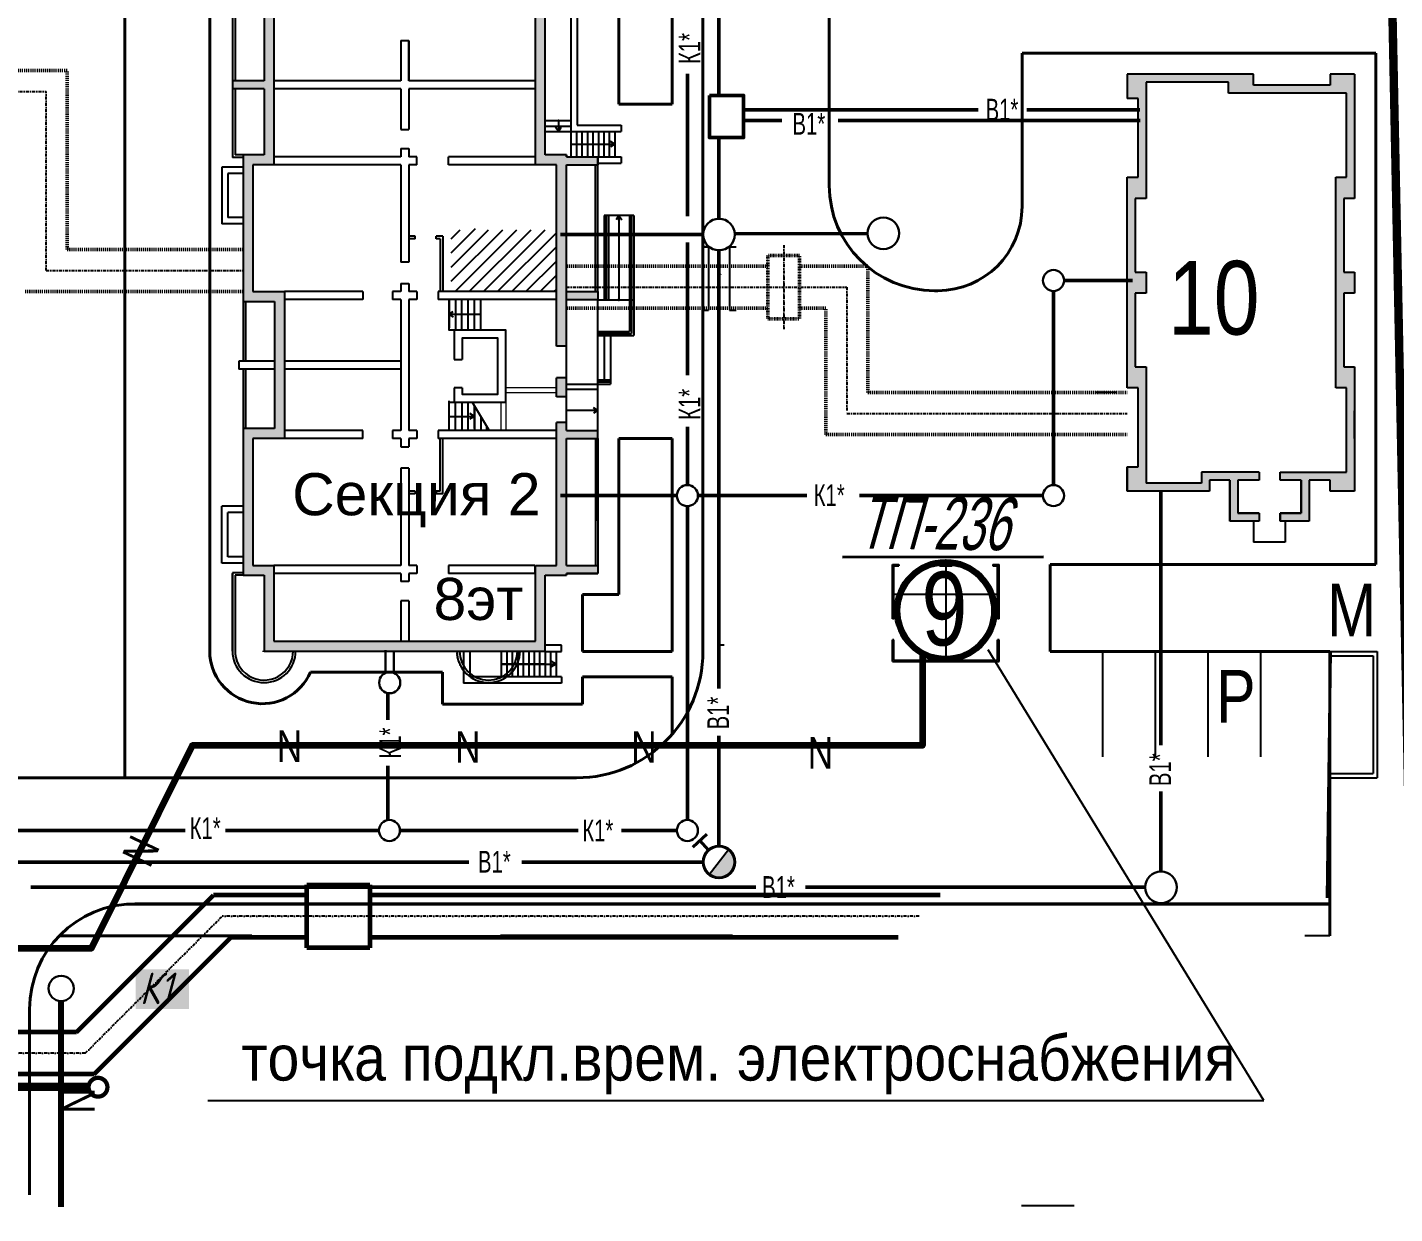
# Model space of a CAD drawing. Header units: millimetres. Extents: x 1819 to 103850, y 69161 to 132521.
# Drawn here: x 40223 to 53215, y 99429 to 110696 of the extents above; entities that cross this region are included whole.
import ezdxf

# ---------------------------------------------------------------- set-up
doc = ezdxf.new("R2010")
doc.units = ezdxf.units.MM
doc.linetypes.add('KL', pattern=[4, 2, -2])
doc.linetypes.add('PKP', pattern=[12, 6, -3, 0, -3])
for name, color, linetype, lineweight in [('В1', 140, 'Continuous', 80), ('К1', 1, 'Continuous', 60), ('К2', 54, 'Continuous', 60), ('ЭC_тхт', 200, 'Continuous', 40)]:
    doc.layers.add(name, color=color, linetype=linetype, lineweight=lineweight)
for name, color, linetype in [('ГЕНПЛАН', 174, 'Continuous'), ('Граница1', 20, 'Continuous'), ('ГСН', 2, 'Continuous'), ('Картограмма', 104, 'Continuous'), ('ЛИНИЯ', 7, 'Continuous'), ('СГП', 250, 'Continuous'), ('СТЕНЫ', 7, 'Continuous'), ('СЪЕМКА', 46, 'Continuous'), ('ТС', 1, 'Continuous'), ('эс04', 1, 'Continuous')]:
    doc.layers.add(name, color=color, linetype=linetype)
doc.styles.add('GOST 2.304', font='CS_Gost2304.shx', dxfattribs={"oblique": 15, "height": 250})
doc.styles.add('RUSS', font='arial.ttf', dxfattribs={"width": 0.8, "height": 300})
doc.styles.add('SPEC', font='RUSS.shx', dxfattribs={"width": 0.7})
doc.styles.get("Standard").update_dxf_attribs({"font": 'txt.shx', "width": 0.8})
doc.styles.add('СГЕНЕРИР_СТИЛЬ_3', font='arial.ttf')
doc.linetypes.add('FENCELINE1', pattern='A,0.25,-0.1,[133,ltypeshp.shx,S=0.1,R=0,X=-0.1,Y=0],-0.1,1', length=1.45)
doc.linetypes.add('Тр04x05', pattern='A,20,-1.28,["N",Standard,S=1,R=0,X=-0.5,Y=-0.5],-1.28', length=22.56)
picture_1 = doc.add_image_def('image1.tif', size_in_pixel=(4134, 3602))

# ---------------------------------------------------------------- blocks, each defined once
blk = doc.blocks.new('A$C4924740D')
at = {"layer": 'СТЕНЫ'}
h = blk.add_hatch(color=256, dxfattribs=at)
h.paths.add_polyline_path([(14, 908), (1000, 908), (1000, 717), (1014, 717), (1014, 922), (0, 922), (0, 717), (14, 717)])
h.paths.add_polyline_path([(567, 14), (447, 14), (447, 0), (567, 0)])
h = blk.add_hatch(color=256, dxfattribs=at)
h.paths.add_polyline_path([(14, 517), (0, 517), (0, 287), (14, 287)])
h.paths.add_polyline_path([(14, 287), (0, 287), (0, 0), (60, 0), (60, 14), (14, 14)])
h.paths.add_polyline_path([(1014, 517), (1000, 517), (1000, 287), (1014, 287)])
h.paths.add_polyline_path([(1014, 287), (1000, 287), (1000, 14), (954, 14), (954, 0), (1014, 0)])
for p, q in [((1014, 922), (0, 922)), ((0, 922), (0, 717)), ((567, 922), (447, 922)), ((1014, 922), (954, 922)), ((1014, 922), (1014, 717)), ((1000, 908), (14, 908)), ((14, 908), (14, 717)), ((567, 908), (447, 908)), ((507, 14), (507, 908)), ((1000, 908), (954, 908)), ((1000, 908), (1000, 717)), ((0, 717), (14, 717)), ((1000, 717), (1014, 717)), ((0, 517), (0, 0)), ((0, 517), (14, 517)), ((14, 517), (14, 14)), ((1000, 517), (1000, 14)), ((1000, 517), (1014, 517)), ((1014, 517), (1014, 0)), ((0, 287), (1014, 287)), ((60, 0), (0, 0)), ((60, 0), (0, 0)), ((60, 14), (14, 14)), ((60, 0), (60, 14)), ((567, 14), (447, 14)), ((447, 0), (447, 14)), ((567, 0), (447, 0)), ((567, 0), (447, 0)), ((567, 0), (567, 14)), ((1000, 14), (954, 14)), ((954, 0), (954, 14)), ((1014, 0), (954, 0)), ((1014, 0), (954, 0))]:
    blk.add_line(p, q, dxfattribs=at)
blk = doc.blocks.new('A$C4B3F684B')
at = {"layer": 'К1', "lineweight": 30, "ltscale": 100}
h = blk.add_hatch(color=256, dxfattribs=at)
h.set_gradient(color1=(255, 255, 255), one_color=1, tint=1, name='INVCYLINDER')
h.paths.add_polyline_path([(467, -45), (467, 330), (-37, 330), (-37, -45)])
at = {"layer": 'К2', "lineweight": 30, "ltscale": 100, "insert": (0, 300), "char_height": 300, "width": 386.9, "attachment_point": 1, "style": 'GOST 2.304'}
blk.add_mtext('К1', dxfattribs=at)
blk = doc.blocks.new('_OBLIQUE')
at = {"color": 0, "linetype": 'ByBlock'}
blk.add_line((-0.5, -0.5), (0.5, 0.5), dxfattribs=at)
blk = doc.blocks.new('A$C29CF4449')
at = {"layer": 'К1', "ltscale": 100}
h = blk.add_hatch(color=18, dxfattribs=at)
h.set_gradient(color2=(0, 0, 0), one_color=1, name='INVCYLINDER')
h.paths.add_polyline_path([(-92, -118, 0.625202), (150, 0, 0.230616), (92, 118)])
at = {"layer": 'В1', "lineweight": 40, "ltscale": 0.5}
blk.add_circle((0, 0), 150, dxfattribs=at)
at = {"layer": 'К1', "color": 0, "lineweight": 25, "ltscale": 100}
blk.add_line((-92, -118), (92, 118), dxfattribs=at)

msp = doc.modelspace()

# ---------------------------------------------------------------- hatches: boundary and pattern name
at = {"layer": 'СТЕНЫ', "linetype": 'Continuous'}
h = msp.add_hatch(color=244, dxfattribs=at)
h.paths.add_polyline_path([(45250.76, 109390.38), (45250.76, 107668.38), (45344.76, 107668.38), (45344.76, 108110.38), (45344.76, 109390.38), (45644.76, 109390.38), (45644.76, 109466.38), (45344.76, 109466.38), (45344.76, 109484.38), (45144.76, 109484.38), (45144.76, 110812.38), (45344.76, 110812.38), (45344.76, 110830.38), (45644.76, 110830.38), (45644.76, 110906.38), (45344.76, 110906.38), (45344.76, 112110.38), (45644.76, 112110.38), (45644.76, 112186.38), (45364.76, 112186.38), (45344.76, 112186.38), (45344.76, 112264.38), (45250.76, 112264.38), (45250.76, 110906.38), (45050.76, 110906.38), (45050.76, 109390.38)])
h.paths.add_polyline_path([(45644.76, 108110.38), (45644.76, 108186.38), (45344.76, 108186.38), (45344.76, 108110.38)], flags=17)
h.paths.add_polyline_path([(45644.76, 112578.38), (45644.76, 112628.38), (45344.76, 112628.38), (45344.76, 112578.38)])
h.paths.add_polyline_path([(45344.76, 112506.38), (45344.76, 112686.38), (45250.76, 112686.38), (45250.76, 112506.38)])
for points in [[(42566.76, 109390.38), (42566.76, 110586.38), (42566.76, 110906.38), (42366.76, 110906.38), (42366.76, 112110.38), (42272.76, 112110.38), (42272.76, 110812.38), (42472.76, 110812.38), (42472.76, 110186.38), (42172.76, 110186.38), (42172.76, 110110.38), (42472.76, 110110.38), (42472.76, 109484.38), (42272.76, 109484.38), (42272.76, 108092.38), (42572.76, 108092.38), (42572.76, 106884.38), (42272.76, 106884.38), (42272.76, 105492.38), (42472.76, 105492.38), (42472.76, 104772.38), (45144.76, 104772.38), (45144.76, 105492.38), (45344.76, 105492.38), (45344.76, 105510.38), (45644.76, 105510.38), (45644.76, 105586.38), (45344.76, 105586.38), (45344.76, 106790.38), (45644.76, 106790.38), (45644.76, 106866.38), (45344.76, 106866.38), (45344.76, 106944.38), (45250.76, 106944.38), (45250.76, 105586.38), (45050.76, 105586.38), (45050.76, 104866.38), (44570.76, 104866.38), (42566.76, 104866.38), (42566.76, 105266.38), (42566.76, 105586.38), (42366.76, 105586.38), (42366.76, 106790.38), (42393.76, 106790.38), (42666.76, 106790.38), (42666.76, 108014.38), (42666.76, 108186.38), (42545.76, 108186.38), (42366.76, 108186.38), (42366.76, 109390.38)], [(45344.76, 107186.38), (45344.76, 107366.38), (45250.76, 107366.38), (45250.76, 107186.38)]]:
    msp.add_hatch(color=244, dxfattribs=at).paths.add_polyline_path(points)
at = {"layer": 'СТЕНЫ'}
msp.add_hatch(color=256, dxfattribs=at).paths.add_polyline_path([(52654.62, 109271.32), (52758.62, 109271.32), (52758.62, 110071.32), (51634.62, 110071.32), (51634.62, 110175.32), (50854.62, 110175.32), (50854.62, 110147.32), (50854.62, 109271.32), (50854.62, 109071.32), (50750.62, 109071.32), (50750.62, 108371.32), (50854.62, 108371.32), (50854.62, 108171.32), (50750.62, 108171.32), (50750.62, 107471.32), (50854.62, 107471.32), (50854.62, 106367.32), (51378.62, 106367.32), (51378.62, 106471.32), (51926.57, 106471.32), (51926.57, 106395.32), (51725.62, 106395.32), (51725.62, 106081.32), (51926.57, 106081.32), (51926.57, 106005.32), (51649.62, 106005.32), (51649.62, 106395.32), (51454.62, 106395.32), (51454.62, 106291.32), (50674.62, 106291.32), (50674.62, 106521.32), (50778.62, 106521.32), (50778.62, 107271.32), (50674.62, 107271.32), (50674.62, 109271.32), (50778.62, 109271.32), (50778.62, 110021.32), (50674.62, 110021.32), (50674.62, 110251.32), (51874.62, 110251.32), (51874.62, 110147.32), (52602.62, 110147.32), (52602.62, 110251.32), (52834.62, 110251.32), (52834.62, 109071.32), (52730.62, 109071.32), (52730.62, 108371.32), (52834.62, 108371.32), (52834.62, 108171.32), (52730.62, 108171.32), (52730.62, 107471.32), (52834.62, 107471.32), (52834.62, 107271.32), (52834.62, 106291.32), (52602.62, 106291.32), (52602.62, 106395.32), (52401.62, 106395.32), (52401.62, 106005.32), (52126.57, 106005.32), (52126.57, 106081.32), (52325.62, 106081.32), (52325.62, 106395.32), (52126.57, 106395.32), (52126.57, 106471.32), (52758.62, 106471.32), (52758.62, 107271.32), (52654.62, 107271.32), (52654.62, 107471.32)])
at = {"layer": 'ТС'}
h = msp.add_hatch(dxfattribs=at)
h.set_pattern_fill('ANSI31', color=256, scale=30, style=0)
h.set_pattern_definition([(45, (-852476.14, 1172171.73), (-67.351921, 67.351921), [])])
h.paths.add_polyline_path([(45250.76, 108773.24), (44553.31, 108773.24), (44553.31, 108785.1), (44353.65, 108785.1), (44353.65, 108773.24), (44250.85, 108773.24), (44250.85, 108186.38), (45250.76, 108186.38)])

# ---------------------------------------------------------------- linework, layer by layer
at = {"color": 1}
msp.add_line((49669.53, 99505.88), (50169.53, 99505.88), dxfattribs=at)
at = {"layer": 'В1', "lineweight": 50, "ltscale": 20}
for p, q in [((46794.83, 110048.63), (46794.83, 112042.76)), ((47029.2, 109911.32), (49258.11, 109911.32)), ((49719.68, 109911.32), (50792.58, 109911.32)), ((47029.2, 109811.32), (47393.19, 109811.32)), ((47928.1, 109811.32), (50797.19, 109811.32)), ((46794.83, 108878.26), (46794.83, 109645.36)), ((46939.81, 108733.25), (48206.61, 108739.01)), ((46644.83, 108728.26), (45288.76, 108728.26)), ((46794.83, 104415.76), (46794.83, 108578.26)), ((50994.62, 106300.99), (50994.62, 103877.84)), ((46794.83, 102918.38), (46794.83, 103968.34)), ((50994.62, 103439.44), (50994.62, 102678.38)), ((44416.81, 102768.38), (35498.76, 102768.38)), ((46644.83, 102768.38), (44921.71, 102768.38)), ((47144.28, 102528.38), (40256.04, 102528.38)), ((50844.62, 102528.38), (47616.66, 102528.38))]:
    msp.add_line(p, q, dxfattribs=at)
at = {"layer": 'В1', "lineweight": 30, "ltscale": 20}
msp.add_line((46634.26, 108609.96), (46696.24, 108609.96), dxfattribs=at)
msp.add_line((46634.26, 108609.96), (46696.24, 108609.96), dxfattribs=at)
at = {"layer": 'В1', "lineweight": 25, "ltscale": 20}
for p, q in [((46696.24, 108609.96), (46696.24, 108009.96)), ((46696.24, 108609.96), (46696.24, 108009.96)), ((46896.24, 108609.96), (46896.24, 108009.96)), ((46896.24, 108609.96), (46896.24, 108009.96)), ((46896.24, 108609.96), (46958.22, 108609.96)), ((46634.26, 108009.96), (46696.24, 108009.96)), ((46634.26, 108009.96), (46696.24, 108009.96)), ((46896.24, 108009.96), (46958.22, 108009.96)), ((46896.24, 108009.96), (46958.22, 108009.96))]:
    msp.add_line(p, q, dxfattribs=at)
at = {"layer": 'В1', "lineweight": 40, "ltscale": 100}
for p, q in [((46546.7, 102911.03), (46680.7, 103033.36)), ((46613.7, 102972.19), (46696.42, 102881.59))]:
    msp.add_line(p, q, dxfattribs=at)
at = {"layer": 'В1', "lineweight": 50, "ltscale": 20}
msp.add_lwpolyline([(46703.6, 110048.63), (47029.2, 110048.63), (47029.2, 109648.48), (46703.6, 109648.48)], close=True, dxfattribs=at)
at = {"layer": 'В1', "lineweight": 30, "ltscale": 20}
for centre in [(46794.83, 108728.26), (48356.61, 108739.69), (50994.62, 102528.38)]:
    msp.add_circle(centre, 150, dxfattribs=at)
at = {"layer": 'ГЕНПЛАН', "lineweight": 40}
msp.add_line((45844.76, 106790.38), (46348.82, 106790.38), dxfattribs=at)
at = {"layer": 'Граница1', "const_width": 80}
msp.add_lwpolyline([(11570.93, 131600.56), (39869.19, 131203.27), (64089.97, 128542.36), (64158.35, 124300.45), (49256, 124449.76), (49531.3, 110905.69), (53192.38, 110905.62), (53563.49, 92531.45), (41467.07, 92224.73), (41655.09, 79817.52), (28916.71, 79382.71)], dxfattribs=at)
at = {"layer": 'ГСН', "const_width": 40.5}
msp.add_lwpolyline([(40894.89, 100719.09, 1), (40894.89, 100540.49, 1)], format="xyb", close=True, dxfattribs=at)
at = {"layer": 'ГСН', "color": 3, "const_width": 80}
msp.add_lwpolyline([(40056.18, 100632.99), (40810.86, 100632.99)], dxfattribs=at)
at = {"layer": 'К2', "lineweight": 50, "ltscale": 20}
for p, q in [((46494.83, 108903.68), (46494.83, 110255.25)), ((46494.83, 107391.73), (46494.83, 108650.89)), ((50073.21, 108291.32), (50722.86, 108291.32)), ((49973.21, 108191.32), (49973.21, 106348.38)), ((46494.83, 106348.38), (46494.83, 106900.3)), ((46394.83, 106248.38), (45288.76, 106248.38)), ((46494.83, 103168.38), (46494.83, 106148.38)), ((46594.83, 106248.38), (46730.3, 106248.38)), ((46730.3, 106248.38), (47628.6, 106248.38)), ((48130.44, 106248.38), (49873.21, 106248.38)), ((43649.71, 104373.25), (43649.71, 104119.12)), ((43649.71, 103682.72), (43649.71, 103167.4)), ((41722.76, 103068.38), (38776.79, 103068.38)), ((43563.71, 103068.38), (42106.29, 103068.38)), ((45457.75, 103068.38), (43763.71, 103068.38)), ((46394.83, 103068.38), (45870.22, 103068.38))]:
    msp.add_line(p, q, dxfattribs=at)
at = {"layer": 'К2', "lineweight": 30, "ltscale": 20}
for p, q in [((43627.55, 104779.86), (43627.55, 104564.05)), ((43705.39, 104768.38), (43705.41, 104563.91))]:
    msp.add_line(p, q, dxfattribs=at)
at = {"layer": 'К2', "lineweight": 80, "ltscale": 6.666667}
msp.add_line((40544.92, 99495.62), (40544.92, 101448.38), dxfattribs=at)
at = {"layer": 'К2', "lineweight": 30, "ltscale": 20}
for centre in [(49973.21, 108291.32), (46494.83, 106248.38), (49973.21, 106248.38), (43666.31, 104471.87), (43663.71, 103068.38), (46494.83, 103068.38)]:
    msp.add_circle(centre, 100, dxfattribs=at)
at = {"layer": 'К2', "lineweight": 30, "ltscale": 6.666667}
msp.add_circle((40544.92, 101568.38), 120, dxfattribs=at)
at = {"layer": 'Картограмма', "color": 22}
for p, q in [((46642.76, 105268.38), (46642.76, 112916.23)), ((46642.76, 105268.38), (46642.76, 112916.23)), ((45644.76, 106010.38), (45644.76, 107052.91)), ((52834.62, 106791.32), (52834.62, 107052.91)), ((52834.62, 106791.32), (52834.62, 107052.91)), ((53034.62, 106094.84), (53034.62, 107052.91)), ((46800.99, 106471.32), (46800.99, 106471.32)), ((51174.62, 106291.32), (51081.93, 106291.32)), ((42972.76, 104772.38), (43550.24, 104772.38)), ((46845.12, 104828.38), (46800.99, 104828.38)), ((46845.12, 104828.38), (46800.99, 104828.38))]:
    msp.add_line(p, q, dxfattribs=at)
at = {"layer": 'ЛИНИЯ', "lineweight": 40}
for p, q in [((46642.76, 104768.38), (46642.76, 124731.73)), ((41150.76, 116676.38), (41150.76, 103568.38)), ((41956.9, 115480.38), (41956.9, 104772.38)), ((47842.76, 109194.84), (47842.76, 114268.07)), ((45844.76, 112168.38), (45844.76, 109966.38)), ((46348.82, 112168.38), (46348.82, 109966.38)), ((49674.62, 108994.84), (49674.62, 110451.32)), ((53034.62, 110451.32), (49674.62, 110451.32)), ((45844.76, 109966.38), (46348.82, 109966.38)), ((48874.62, 108194.84), (48842.76, 108194.84)), ((45844.76, 106790.38), (45844.76, 105310.38)), ((46348.82, 106790.38), (46348.82, 104768.38)), ((49942.76, 104768.38), (49942.76, 105594.84)), ((45844.76, 105310.38), (45498.76, 105310.38)), ((45498.76, 105310.38), (45498.76, 104768.38)), ((52599.7, 104768.38), (49942.76, 104768.38)), ((52574.38, 102427.28), (52604.58, 104771.53)), ((52599.7, 102068.38), (52599.7, 104768.38)), ((42915.16, 104572.38), (44166.76, 104572.38)), ((44166.76, 104572.38), (44166.76, 104268.38)), ((45498.76, 104528.38), (45498.76, 104268.38)), ((46348.82, 104528.38), (46348.82, 103981.58)), ((44166.76, 104268.38), (45498.76, 104268.38)), ((45442.76, 103568.38), (37690.76, 103568.38)), ((52599.7, 102368.38), (41165.58, 102368.38)), ((52604.58, 102371.53), (41244.92, 102371.53)), ((41359.89, 102068.38), (40527.7, 102068.38)), ((42357.89, 102068.38), (41359.89, 102068.38)), ((46921.89, 102068.38), (44719.89, 102068.38)), ((40244.92, 101371.53), (40244.92, 99606.61))]:
    msp.add_line(p, q, dxfattribs=at)
at = {"layer": 'ЛИНИЯ', "linetype": 'Continuous', "lineweight": 20}
for p, q in [((45246.9, 106386.38), (45246.9, 106066.38)), ((42456.9, 104772.38), (45148.9, 104772.38))]:
    msp.add_line(p, q, dxfattribs=at)
at = {"layer": 'ЛИНИЯ'}
for p, q in [((50442.76, 103768.38), (50442.76, 104768.38)), ((50942.76, 103768.38), (50942.76, 104768.38)), ((51442.76, 103768.38), (51442.76, 104768.38)), ((51942.76, 103768.38), (51942.76, 104768.38)), ((52599.7, 103608.38), (53009.7, 103608.38)), ((52599.7, 103568.38), (53049.7, 103568.38)), ((48759.89, 102368.38), (48759.89, 102368.38)), ((48759.89, 102368.38), (48759.89, 102368.38)), ((52599.7, 102068.38), (52359.89, 102068.38))]:
    msp.add_line(p, q, dxfattribs=at)
at = {"layer": 'ЛИНИЯ', "lineweight": 40}
for centre, radius, start, end in [((48842.76, 109194.84), 1000, 180, 270), ((48874.62, 108994.84), 800, 270, 0), ((42456.9, 104772.38), 500, 180, 336.421822), ((45442.76, 104768.38), 1200, 270, 0), ((41244.92, 101371.53), 1000, 90, 180)]:
    msp.add_arc(centre, radius, start, end, dxfattribs=at)
at = {"layer": 'СГП'}
for p, q in [((51972.49, 100505.02), (49353.21, 104783.46)), ((41938.76, 100505.02), (51972.49, 100505.02))]:
    msp.add_line(p, q, dxfattribs=at)
at = {"layer": 'СТЕНЫ', "color": 244}
for p, q in [((42172.76, 110836.38), (42172.76, 110186.38)), ((42566.76, 110906.38), (42566.76, 110586.38)), ((45050.76, 109390.38), (45050.76, 110906.38)), ((45388.76, 110830.38), (45388.76, 109466.38)), ((45448.76, 110830.38), (45448.76, 109766.38)), ((42196.76, 110812.38), (42196.76, 110186.38)), ((42472.76, 110812.38), (42472.76, 110186.38)), ((45144.76, 109484.38), (45144.76, 110812.38)), ((42566.76, 110586.38), (42566.76, 109390.38)), ((43770.76, 110570.38), (43770.76, 110186.38)), ((43770.76, 110570.38), (43846.76, 110570.38)), ((43846.76, 110186.38), (43846.76, 110570.38)), ((43846.76, 110566.38), (43846.76, 110186.38)), ((43846.76, 110566.38), (43846.76, 110186.38)), ((42472.76, 110186.38), (42172.76, 110186.38)), ((42172.76, 110186.38), (42172.76, 110110.38)), ((43770.76, 110186.38), (42566.76, 110186.38)), ((45050.76, 110186.38), (43846.76, 110186.38)), ((42172.76, 110110.38), (42172.76, 109460.38)), ((42472.76, 110110.38), (42172.76, 110110.38)), ((42196.76, 110110.38), (42196.76, 109484.38)), ((42472.76, 110110.38), (42472.76, 109484.38)), ((43770.76, 110110.38), (42566.76, 110110.38)), ((43770.76, 110110.38), (43770.76, 109726.38)), ((43846.76, 110110.38), (43846.76, 109726.38)), ((45050.76, 110110.38), (43846.76, 110110.38)), ((45148.76, 109810.38), (45388.76, 109810.38)), ((45268.76, 109810.38), (45268.76, 109706.38)), ((43770.76, 109726.38), (43846.76, 109726.38)), ((45148.76, 109758.38), (45388.76, 109758.38)), ((45148.76, 109706.38), (45388.76, 109706.38)), ((45268.76, 109706.38), (45242.93, 109748.02)), ((45268.76, 109706.38), (45294.59, 109748.02)), ((45388.76, 109706.38), (45864.76, 109706.38)), ((45440.76, 109706.38), (45440.76, 109466.38)), ((45448.76, 109766.38), (45864.76, 109766.38)), ((45492.76, 109706.38), (45492.76, 109466.38)), ((45544.76, 109706.38), (45544.76, 109466.38)), ((45596.76, 109706.38), (45596.76, 109466.38)), ((45648.76, 109706.38), (45648.76, 109466.38)), ((45700.76, 109706.38), (45700.76, 109466.38)), ((45752.76, 109706.38), (45752.76, 109466.38)), ((45804.76, 109706.38), (45804.76, 109466.38)), ((45864.76, 109766.38), (45864.76, 109706.38)), ((43770.76, 109544.38), (43770.76, 109466.38)), ((43770.76, 109544.38), (43846.76, 109544.38)), ((43846.76, 109544.38), (43846.76, 109466.38)), ((45388.76, 109586.38), (45804.76, 109586.38)), ((45804.76, 109586.38), (45763.12, 109612.21)), ((45804.76, 109586.38), (45763.12, 109560.55)), ((42272.76, 109460.38), (42172.76, 109460.38)), ((42272.76, 109484.38), (42196.76, 109484.38)), ((42472.76, 109484.38), (42272.76, 109484.38)), ((42272.76, 109484.38), (42272.76, 108092.38)), ((42566.76, 109390.38), (42366.76, 109390.38)), ((42366.76, 109390.38), (42366.76, 108186.38)), ((43770.76, 109466.38), (42566.76, 109466.38)), ((43770.76, 109390.38), (42566.76, 109390.38)), ((43770.76, 109390.38), (43770.76, 108466.38)), ((43924.76, 109466.38), (43846.76, 109466.38)), ((43846.76, 109390.38), (43846.76, 108466.38)), ((43924.76, 109390.38), (43846.76, 109390.38)), ((43924.76, 109390.38), (43924.76, 109466.38)), ((45050.76, 109466.38), (44224.76, 109466.38)), ((44224.76, 109390.38), (44224.76, 109466.38)), ((45050.76, 109390.38), (44224.76, 109390.38)), ((45250.76, 109390.38), (45050.76, 109390.38)), ((45344.76, 109484.38), (45144.76, 109484.38)), ((45250.76, 107668.38), (45250.76, 109390.38)), ((45344.76, 109466.38), (45344.76, 109484.38)), ((45344.76, 109484.38), (45344.76, 109466.38)), ((45344.76, 109466.38), (45344.76, 109484.38)), ((45344.76, 109466.38), (45344.76, 109484.38)), ((45344.76, 109466.38), (45644.76, 109466.38)), ((45344.76, 109466.38), (45644.76, 109466.38)), ((45344.76, 108110.38), (45344.76, 109390.38)), ((45344.76, 109390.38), (45644.76, 109390.38)), ((45344.76, 109390.38), (45644.76, 109390.38)), ((45620.76, 108186.38), (45620.76, 109390.38)), ((45644.76, 109466.38), (45644.76, 109390.38)), ((45644.76, 109466.38), (45864.76, 109466.38)), ((45644.76, 109406.38), (45864.76, 109406.38)), ((45644.76, 108186.38), (45644.76, 109390.38)), ((45864.76, 109466.38), (45864.76, 109406.38)), ((42070.76, 109368.38, 180), (42070.76, 108828.38, 180)), ((42268.76, 109368.38, 180), (42070.76, 109368.38, 180)), ((42128.76, 109308.38, 180), (42128.76, 108888.38, 180)), ((42268.76, 109308.38, 180), (42128.76, 109308.38, 180)), ((42270.76, 108888.38, 180), (42128.76, 108888.38, 180)), ((42270.76, 108888.38, 180), (42128.76, 108888.38, 180)), ((45250.76, 108702.38), (45250.76, 108882.38)), ((45984.69, 108908.38), (45704.69, 108908.38)), ((45704.69, 108908.38), (45704.69, 108108.38)), ((45744.69, 108908.38), (45744.69, 108108.38)), ((45844.69, 108908.38), (45818.86, 108866.75)), ((45844.69, 108908.38), (45844.69, 108108.38)), ((45844.69, 108908.38), (45870.52, 108866.75)), ((45944.69, 108908.38), (45944.69, 107808.38)), ((45984.69, 108908.38), (45984.69, 107768.38)), ((42270.76, 108828.38, 180), (42070.76, 108828.38, 180)), ((42270.76, 108828.38, 180), (42070.76, 108828.38, 180)), ((43906.76, 108712.38), (43846.76, 108712.38)), ((43906.76, 108686.38), (43846.76, 108686.38)), ((43906.76, 108686.38), (43906.76, 108712.38)), ((44106.76, 108686.38), (44106.76, 108712.38)), ((44172.76, 108712.38), (44106.76, 108712.38)), ((44146.76, 108686.38), (44106.76, 108686.38)), ((44146.76, 108686.38), (44146.76, 108186.38)), ((44172.76, 108712.38), (44172.76, 108186.38)), ((43846.76, 108466.38), (43770.76, 108466.38)), ((43846.76, 108466.38), (43770.76, 108466.38)), ((43846.76, 108466.38), (43770.76, 108466.38)), ((43770.76, 108264.38), (43770.76, 108186.38)), ((43770.76, 108264.38), (43846.76, 108264.38)), ((43770.76, 108264.38), (43846.76, 108264.38)), ((43770.76, 108264.38), (43846.76, 108264.38)), ((43846.76, 108264.38), (43846.76, 108186.38)), ((42272.76, 108092.38), (42572.76, 108092.38)), ((42272.76, 108092.38), (42272.76, 107526.38)), ((42296.76, 108092.38), (42296.76, 107526.38)), ((42366.76, 108186.38), (42545.76, 108186.38)), ((42366.76, 108186.38), (42545.76, 108186.38)), ((42545.76, 108186.38), (42666.76, 108186.38)), ((42572.76, 108092.38), (42572.76, 106884.38)), ((42666.76, 108186.38), (42666.76, 108014.38)), ((43410.76, 108186.38), (42666.76, 108186.38)), ((43410.76, 108110.38), (42666.76, 108110.38)), ((43410.76, 108186.38), (43410.76, 108110.38)), ((43692.76, 108186.38), (43692.76, 108110.38)), ((43770.76, 108186.38), (43692.76, 108186.38)), ((43770.76, 108110.38), (43692.76, 108110.38)), ((43770.76, 108110.38), (43770.76, 106866.38)), ((43924.76, 108186.38), (43846.76, 108186.38)), ((43846.76, 108110.38), (43846.76, 106866.38)), ((43924.76, 108110.38), (43846.76, 108110.38)), ((43924.76, 108186.38), (43924.76, 108110.38)), ((45250.76, 108186.38), (44126.76, 108186.38)), ((44126.76, 108186.38), (44126.76, 108110.38)), ((45250.76, 108110.38), (44126.76, 108110.38)), ((44230.76, 108110.38), (44230.76, 107840.38)), ((44290.76, 108110.38), (44290.76, 107840.38)), ((44290.76, 108110.38), (44290.76, 107818.38)), ((44350.76, 107840.38), (44350.76, 108110.38)), ((44350.76, 107818.38), (44350.76, 108110.38)), ((44410.76, 107840.38), (44410.76, 108110.38)), ((44410.76, 107818.38), (44410.76, 108110.38)), ((44470.76, 107840.38), (44470.76, 108110.38)), ((44470.76, 107818.38), (44470.76, 108110.38)), ((44530.76, 107840.38), (44530.76, 108110.38)), ((44530.76, 107818.38), (44530.76, 108110.38)), ((45344.76, 108186.38), (45644.76, 108186.38)), ((45344.76, 108186.38), (45644.76, 108186.38)), ((45344.76, 106866.38), (45344.76, 108110.38)), ((45344.76, 108110.38), (45644.76, 108110.38)), ((45364.76, 108110.38), (45644.76, 108110.38)), ((45644.72, 108108.38), (45984.69, 108108.38)), ((45644.76, 108186.38), (45644.76, 108110.38)), ((45644.76, 108186.38), (45644.76, 108110.38)), ((45644.76, 108186.38), (45644.76, 108110.38)), ((45644.76, 107308.38), (45644.76, 108112.38)), ((42666.76, 108014.38), (42666.76, 106790.38)), ((44228.52, 107970.38), (44270.15, 107996.21)), ((44228.52, 107970.38), (44270.15, 107944.55)), ((44230.76, 107970.38), (44534.76, 107970.38)), ((45644.72, 107808.38), (45944.69, 107808.38)), ((45644.72, 107768.38), (45984.69, 107768.38)), ((45704.72, 107768.38), (45704.72, 107348.38)), ((45764.69, 107768.38), (45764.69, 107308.38)), ((45344.76, 107668.38), (45250.76, 107668.38)), ((42232.76, 107526.38), (42232.76, 107450.38)), ((42572.76, 107526.38), (42232.76, 107526.38)), ((42572.76, 107450.38), (42232.76, 107450.38)), ((42272.76, 107450.38), (42272.76, 106884.38)), ((42296.76, 107450.38), (42296.76, 106884.38)), ((43770.76, 107526.38), (42666.76, 107526.38)), ((43770.76, 107526.38), (42666.76, 107526.38)), ((43770.76, 107450.38), (42666.76, 107450.38)), ((43770.76, 107450.38), (42666.76, 107450.38)), ((45250.76, 107186.38), (45250.76, 107366.38)), ((45344.76, 107366.38), (45250.76, 107366.38)), ((45644.76, 107348.38), (45764.69, 107348.38)), ((45344.76, 107186.38), (45250.76, 107186.38)), ((45344.76, 107308.38), (45644.76, 107308.38)), ((45344.76, 107258.38), (45644.76, 107258.38)), ((45354.76, 107258.38), (45644.76, 107258.38)), ((45644.76, 107308.38), (45764.69, 107308.38)), ((45644.76, 106866.38), (45644.76, 107308.38)), ((44230.76, 107126.38), (44230.76, 107147.38)), ((44290.76, 106866.38), (44290.76, 107137.38)), ((44350.76, 107137.38), (44350.76, 106866.38)), ((44410.76, 106866.38), (44410.76, 107137.38)), ((44470.76, 106886.38), (44470.76, 107100.77)), ((44470.76, 107100.77), (44470.76, 106866.38)), ((45644.76, 107056.38), (45344.76, 107056.38)), ((45644.76, 107056.38), (45603.12, 107082.21)), ((45644.76, 107056.38), (45603.12, 107030.55)), ((44230.76, 107001.38), (44470.76, 107001.38)), ((44470.76, 107001.38), (44429.12, 107027.21)), ((44470.76, 107001.38), (44429.12, 106975.55)), ((44530.76, 106999.79), (44530.76, 106866.38)), ((45250.76, 105586.38), (45250.76, 106944.38)), ((45344.76, 106944.38), (45250.76, 106944.38)), ((42572.76, 106884.38), (42272.76, 106884.38)), ((42272.76, 106884.38), (42272.76, 105492.38)), ((42393.76, 106790.38), (42366.76, 106790.38)), ((42366.76, 106790.38), (42366.76, 105586.38)), ((42666.76, 106790.38), (42393.76, 106790.38)), ((43410.76, 106866.38), (42666.76, 106866.38)), ((43410.76, 106790.38), (42666.76, 106790.38)), ((43410.76, 106790.38), (43410.76, 106866.38)), ((43692.76, 106866.38), (43692.76, 106790.38)), ((43770.76, 106866.38), (43692.76, 106866.38)), ((43770.76, 106790.38), (43692.76, 106790.38)), ((43770.76, 106790.38), (43770.76, 106712.38)), ((43924.76, 106866.38), (43846.76, 106866.38)), ((43846.76, 106790.38), (43846.76, 106712.38)), ((43924.76, 106790.38), (43846.76, 106790.38)), ((43924.76, 106866.38), (43924.76, 106790.38)), ((45250.76, 106866.38), (44126.76, 106866.38)), ((44126.76, 106866.38), (44126.76, 106790.38)), ((45250.76, 106790.38), (44126.76, 106790.38)), ((44146.76, 106290.38), (44146.76, 106790.38)), ((44172.76, 106264.38), (44172.76, 106790.38)), ((44590.76, 106866.38), (44590.76, 106898.82)), ((45344.76, 106866.38), (45644.76, 106866.38)), ((45344.76, 105586.38), (45344.76, 106790.38)), ((45344.76, 106790.38), (45644.76, 106790.38)), ((45620.76, 106790.38), (45620.76, 105586.38)), ((45644.76, 106790.38), (45644.76, 106866.38)), ((45644.76, 106790.38), (45644.76, 105586.38)), ((43770.76, 106712.38), (43846.76, 106712.38)), ((43770.76, 106510.38), (43770.76, 105586.38)), ((43846.76, 106510.38), (43770.76, 106510.38)), ((43846.76, 106510.38), (43846.76, 105586.38)), ((43906.76, 106290.38), (43846.76, 106290.38)), ((43906.76, 106290.38), (43906.76, 106264.38)), ((44106.76, 106290.38), (44106.76, 106264.38)), ((44106.76, 106290.38), (44106.76, 106264.38)), ((44146.76, 106290.38), (44106.76, 106290.38)), ((42070.76, 105608.38, 180), (42070.76, 106148.38, 180)), ((42270.76, 106148.38, 180), (42070.76, 106148.38, 180)), ((43906.76, 106264.38), (43846.76, 106264.38)), ((44172.76, 106264.38), (44106.76, 106264.38)), ((44172.76, 106264.38), (44106.76, 106264.38)), ((42128.76, 105668.38, 180), (42128.76, 106088.38, 180)), ((42270.76, 106088.38, 180), (42128.76, 106088.38, 180)), ((42268.76, 105668.38, 180), (42128.76, 105668.38, 180)), ((42268.76, 105608.38, 180), (42070.76, 105608.38, 180)), ((42272.76, 105516.38), (42172.76, 105516.38)), ((42172.76, 105516.38), (42172.76, 104772.38)), ((42172.76, 104772.38), (42172.76, 105510.38)), ((42272.76, 105492.38), (42196.76, 105492.38)), ((42196.76, 105492.38), (42196.76, 104772.38)), ((42272.76, 105492.38), (42472.76, 105492.38)), ((42366.76, 105586.38), (42566.76, 105586.38)), ((42472.76, 105492.38), (42472.76, 104772.38)), ((42566.76, 105586.38), (42566.76, 105266.38)), ((43770.76, 105586.38), (42566.76, 105586.38)), ((42566.76, 105586.38), (42566.76, 105510.38)), ((43770.76, 105510.38), (42566.76, 105510.38)), ((43770.76, 105510.38), (43770.76, 105432.38)), ((43924.76, 105586.38), (43846.76, 105586.38)), ((43846.76, 105510.38), (43846.76, 105432.38)), ((43924.76, 105510.38), (43846.76, 105510.38)), ((43924.76, 105586.38), (43924.76, 105510.38)), ((45045.73, 105586.38), (44224.76, 105586.38)), ((44224.76, 105586.38), (44224.76, 105510.38)), ((45045.73, 105510.38), (44224.76, 105510.38)), ((45045.73, 105586.38), (45045.73, 105510.38)), ((45050.76, 104866.38), (45050.76, 105586.38)), ((45050.76, 105586.38), (45250.76, 105586.38)), ((45144.76, 104772.38), (45144.76, 105492.38)), ((45144.76, 105492.38), (45344.76, 105492.38)), ((45344.76, 105586.38), (45644.76, 105586.38)), ((45344.76, 105492.38), (45344.76, 105510.38)), ((45344.76, 105492.38), (45344.76, 105510.38)), ((45344.76, 105510.38), (45344.76, 105492.38)), ((45344.76, 105510.38), (45644.76, 105510.38)), ((43846.76, 105432.38), (43770.76, 105432.38)), ((42566.76, 105266.38), (42566.76, 104866.38)), ((43770.76, 105250.38), (43770.76, 104866.38)), ((43846.76, 105250.38), (43770.76, 105250.38)), ((43846.76, 105250.38), (43846.76, 104866.38)), ((42566.76, 104866.38), (44570.76, 104866.38)), ((44570.76, 104866.38), (45050.76, 104866.38)), ((42472.76, 104772.38), (45144.76, 104772.38)), ((44366.76, 104772.38, 153.52), (44366.76, 104468.38, -37.75)), ((44426.76, 104772.38, 153.52), (44426.76, 104528.38)), ((44726.76, 104772.38), (44726.76, 104528.38)), ((44778.76, 104768.38), (44778.76, 104528.38)), ((44830.76, 104768.38), (44830.76, 104528.38)), ((44882.76, 104768.38), (44882.76, 104528.38)), ((44934.76, 104768.38), (44934.76, 104528.38)), ((44986.76, 104768.38), (44986.76, 104528.38)), ((45038.76, 104768.38), (45038.76, 104528.38)), ((45090.76, 104768.38), (45090.76, 104528.38)), ((45142.76, 104768.38), (45142.76, 104528.38)), ((45142.76, 104768.38), (45142.76, 104528.38)), ((45298.76, 104828.38), (45144.76, 104828.38)), ((45148.76, 104768.38), (45298.76, 104768.38)), ((45194.76, 104768.38), (45194.76, 104528.38)), ((45246.76, 104768.38), (45246.76, 104528.38)), ((45298.76, 104768.38), (45298.76, 104828.38)), ((45142.76, 104648.38), (44726.76, 104648.38)), ((44726.76, 104648.38), (45246.76, 104648.38)), ((45246.76, 104648.38), (45205.12, 104674.21)), ((45246.76, 104648.38), (45205.12, 104622.55)), ((45298.76, 104468.38), (44366.76, 104468.38)), ((45298.76, 104528.38), (44426.76, 104528.38)), ((45298.76, 104528.38), (45298.76, 104468.38))]:
    msp.add_line(p, q, dxfattribs=at)
at = {"layer": 'СТЕНЫ', "lineweight": 40}
for p, q in [((53034.62, 105594.84), (53034.62, 110451.32)), ((53034.62, 105594.84), (49942.76, 105594.84)), ((45498.76, 104768.38), (46348.82, 104768.38)), ((45498.76, 104528.38), (46348.82, 104528.38))]:
    msp.add_line(p, q, dxfattribs=at)
at = {"layer": 'СТЕНЫ'}
for p, q in [((51874.62, 110251.32), (50674.62, 110251.32)), ((51874.62, 110251.32), (50674.62, 110251.32)), ((50674.62, 110251.32), (50674.62, 110021.32)), ((51634.62, 110175.32), (50854.62, 110175.32)), ((50854.62, 110175.32), (50854.62, 110147.32)), ((51634.62, 110071.32), (51634.62, 110175.32)), ((51874.62, 110147.32), (51874.62, 110251.32)), ((52834.62, 110251.32), (52602.62, 110251.32)), ((52834.62, 110251.32), (52602.62, 110251.32)), ((52602.62, 110251.32), (52602.62, 110147.32)), ((52834.62, 110251.32), (52834.62, 109071.32)), ((50854.62, 110147.32), (50854.62, 109271.32)), ((52758.62, 110071.32), (51634.62, 110071.32)), ((52602.62, 110147.32), (51874.62, 110147.32)), ((52758.62, 109271.32), (52758.62, 110071.32)), ((50778.62, 110021.32), (50674.62, 110021.32)), ((50778.62, 109271.32), (50778.62, 110021.32)), ((50674.62, 107271.32), (50674.62, 109271.32)), ((50674.62, 109271.32), (50778.62, 109271.32)), ((50854.62, 109271.32), (50854.62, 109071.32)), ((52654.62, 107471.32), (52654.62, 109271.32)), ((52654.62, 109271.32), (52758.62, 109271.32)), ((50854.62, 109071.32), (50750.62, 109071.32)), ((50750.62, 109071.32), (50750.62, 108371.32)), ((52834.62, 109071.32), (52730.62, 109071.32)), ((52730.62, 109071.32), (52730.62, 108371.32)), ((50750.62, 108371.32), (50854.62, 108371.32)), ((50854.62, 108371.32), (50854.62, 108171.32)), ((52730.62, 108371.32), (52834.62, 108371.32)), ((52834.62, 108371.32), (52834.62, 108171.32)), ((50854.62, 108171.32), (50750.62, 108171.32)), ((50750.62, 108171.32), (50750.62, 107471.32)), ((52730.62, 108171.32), (52730.62, 107471.32)), ((52834.62, 108171.32), (52730.62, 108171.32)), ((50750.62, 107471.32), (50854.62, 107471.32)), ((50854.62, 107471.32), (50854.62, 106367.32)), ((52654.62, 107271.32), (52654.62, 107471.32)), ((52730.62, 107471.32), (52834.62, 107471.32)), ((52834.62, 107471.32), (52834.62, 107271.32)), ((50778.62, 107271.32), (50674.62, 107271.32)), ((50778.62, 106521.32), (50778.62, 107271.32)), ((52758.62, 107271.32), (52654.62, 107271.32)), ((52758.62, 106471.32), (52758.62, 107271.32)), ((52834.62, 107271.32), (52834.62, 106291.32)), ((45644.76, 106790.38), (45644.76, 105586.38)), ((50674.62, 106521.32), (50674.62, 106291.32)), ((50674.62, 106291.32), (50674.62, 106521.32)), ((50674.62, 106521.32), (50778.62, 106521.32)), ((51378.62, 106471.32), (51378.62, 106367.32)), ((51926.57, 106471.32), (51378.62, 106471.32)), ((51926.57, 106471.32), (51926.57, 106395.32)), ((52126.57, 106395.32), (52126.57, 106471.32)), ((52126.57, 106471.32), (52758.62, 106471.32)), ((51454.62, 106291.32), (50674.62, 106291.32)), ((51454.62, 106291.32), (50674.62, 106291.32)), ((51378.62, 106367.32), (50854.62, 106367.32)), ((51454.62, 106395.32), (51454.62, 106291.32)), ((51649.62, 106395.32), (51454.62, 106395.32)), ((51454.62, 106395.32), (51454.62, 106291.32)), ((51649.62, 106395.32), (51649.62, 106005.32)), ((51649.62, 106005.32), (51649.62, 106395.32)), ((51926.57, 106395.32), (51725.62, 106395.32)), ((51725.62, 106395.32), (51725.62, 106081.32)), ((51725.62, 106395.32), (51725.62, 106081.32)), ((51926.57, 106395.32), (51725.62, 106395.32)), ((52325.62, 106395.32), (52126.57, 106395.32)), ((52325.62, 106395.32), (52126.57, 106395.32)), ((52325.62, 106395.32), (52325.62, 106081.32)), ((52325.62, 106081.32), (52325.62, 106395.32)), ((52401.62, 106395.32), (52401.62, 106005.32)), ((52602.62, 106395.32), (52401.62, 106395.32)), ((52401.62, 106395.32), (52401.62, 106005.32)), ((52602.62, 106291.32), (52602.62, 106395.32)), ((52834.62, 106291.32), (52602.62, 106291.32)), ((52834.62, 106291.32), (52602.62, 106291.32)), ((51926.57, 106081.32), (51725.62, 106081.32)), ((51725.62, 106081.32), (51926.57, 106081.32)), ((51926.57, 106081.32), (51926.57, 106005.32)), ((51926.57, 106081.32), (51926.57, 106005.32)), ((52325.62, 106081.32), (52126.57, 106081.32)), ((52126.57, 106081.32), (52126.57, 106005.32)), ((52126.57, 106005.32), (52126.57, 106081.32)), ((52126.57, 106081.32), (52325.62, 106081.32)), ((51926.57, 106005.32), (51649.62, 106005.32)), ((51926.57, 106005.32), (51649.62, 106005.32)), ((51873.61, 106005.32), (51873.61, 105805.32)), ((52401.62, 106005.32), (52126.57, 106005.32)), ((52401.62, 106005.32), (52126.57, 106005.32)), ((52175.76, 106005.32), (52175.76, 105805.32)), ((52175.76, 105805.32), (51873.61, 105805.32)), ((45644.76, 105510.38), (45344.76, 105510.38)), ((45644.76, 105510.38), (45344.76, 105510.38)), ((53034.62, 105594.84), (49942.76, 105594.84)), ((49942.76, 105262.83), (49942.76, 104768.29)), ((52599.7, 104768.38), (53049.7, 104768.38)), ((52599.7, 104768.38), (52599.7, 103568.38)), ((52599.7, 104728.38), (53009.7, 104728.38)), ((53009.7, 104728.38), (53009.7, 103608.38)), ((53049.7, 104768.38), (53049.7, 103568.38))]:
    msp.add_line(p, q, dxfattribs=at)
at = {"layer": 'СТЕНЫ', "color": 244, "linetype": 'KL'}
for p, q in [((42272.76, 109460.38), (42172.76, 109460.38)), ((42272.76, 105516.38), (42172.76, 105516.38))]:
    msp.add_line(p, q, dxfattribs=at)
at = {"layer": 'СТЕНЫ', "color": 244, "linetype": 'Continuous'}
for p, q in [((45644.76, 109390.38), (45644.76, 109466.38)), ((45644.76, 105586.38), (45644.76, 105510.38))]:
    msp.add_line(p, q, dxfattribs=at)
at = {"layer": 'СТЕНЫ', "color": 244, "linetype": 'FENCELINE1', "ltscale": 4}
for p, q in [((45724.69, 108908.38), (45724.69, 108108.38)), ((45964.69, 108908.38), (45964.69, 107788.38)), ((45644.72, 107788.38), (45964.69, 107788.38)), ((45644.76, 107328.38), (45764.69, 107328.38))]:
    msp.add_line(p, q, dxfattribs=at)
at = {"layer": 'СТЕНЫ', "color": 244, "linetype": 'Continuous', "lineweight": 15}
for p, q in [((43459.76, 107450.38, -451), (43410.76, 107450.38, -451)), ((43410.76, 107450.38, -602), (43459.76, 107450.38, -602)), ((43459.76, 107450.38, -451), (43470.76, 107450.38, -451)), ((43459.76, 107450.38, -451), (43470.76, 107450.38, -451))]:
    msp.add_line(p, q, dxfattribs=at)
at = {"layer": 'СТЕНЫ', "color": 244, "linetype": 'Continuous', "lineweight": 20}
for p, q in [((44770.76, 107276.38), (45252.76, 107276.38)), ((44770.76, 107226.38), (45252.76, 107226.38)), ((44720.76, 107136.38), (44720.76, 106866.38)), ((44770.76, 107136.38), (44770.76, 106866.38))]:
    msp.add_line(p, q, dxfattribs=at)
at = {"layer": 'СТЕНЫ', "color": 244}
for points, const_width in [([(45269.59, 109810.29, -1), (45269.59, 109818.29, -1)], 8), ([(45389.59, 109583.15, -1), (45389.59, 109591.15, -1)], 8), ([(45844.69, 108112.38, 1), (45844.69, 108104.38, 1)], 20), ([(44530.76, 107974.38, 1), (44530.76, 107966.38, 1)], 8), ([(44230.76, 107006.38, 1), (44230.76, 106998.38, 1)], 8), ([(44727.59, 104645.15, -1), (44727.59, 104653.15, -1)], 8)]:
    msp.add_lwpolyline(points, format="xyb", close=True, dxfattribs=dict(at, const_width=const_width))
for points in [[(44530.76, 107818.38), (44230.76, 107818.38), (44230.76, 108110.38)], [(44278.76, 107272.38), (44278.76, 107136.38), (44770.76, 107136.38), (44770.76, 107818.38), (44278.76, 107818.38), (44278.76, 107542.38)], [(44354.76, 107272.38), (44354.76, 107212.38), (44694.76, 107212.38), (44694.76, 107742.38), (44354.76, 107742.38), (44354.76, 107542.38)], [(44278.76, 107542.38), (44354.76, 107542.38)], [(44354.76, 107272.38), (44278.76, 107272.38)], [(44230.76, 106866.38), (44230.76, 107137.38), (44449, 107137.38)], [(44449, 107137.38), (44610.03, 106866.38)]]:
    msp.add_lwpolyline(points, dxfattribs=at)
for centre, radius, start in [((42472.76, 104772.38), 300, 180), ((42472.76, 104772.38), 276, 177.588468), ((44604.76, 104772.38), 300, 180), ((44604.76, 104772.38), 276, 180)]:
    msp.add_arc(centre, radius, start, 0, dxfattribs=at)
at = {"layer": 'СТЕНЫ', "color": 244, "linetype": 'KL'}
msp.add_arc((44602.76, 104772.38), 300, 180, 0, dxfattribs=at)
at = {"layer": 'ТС', "linetype": 'KL', "lineweight": 50, "ltscale": 5}
for p, q in [((40602.04, 110286.38), (38531.61, 110286.38)), ((40602.04, 108586.38), (40602.04, 110286.38)), ((40602.04, 108586.38), (42272.46, 108586.38)), ((47259.69, 108428.38), (45344.76, 108428.38)), ((48209.69, 108428.38), (47559.69, 108428.38)), ((48209.69, 107228.38), (48209.69, 108428.38)), ((40202.04, 108186.38), (42272.46, 108186.38)), ((47259.69, 108028.38), (45344.76, 108028.38)), ((47809.69, 108028.38), (47559.69, 108028.38)), ((47809.69, 106828.38), (47809.69, 108028.38)), ((48209.69, 107228.38), (50674.62, 107228.38)), ((47809.69, 106828.38), (50674.62, 106828.38))]:
    msp.add_line(p, q, dxfattribs=at)
at = {"layer": 'ТС', "linetype": 'PKP', "ltscale": 5}
for p, q in [((36061.18, 110086.38), (40402.04, 110086.38)), ((40402.04, 108386.38), (40402.04, 110086.38)), ((47409.69, 108628.38), (47409.69, 107828.38)), ((40402.04, 108386.38), (42272.46, 108386.38)), ((45344.76, 108228.38), (48009.69, 108228.38)), ((48009.69, 108228.38), (48009.69, 107028.38)), ((48009.69, 107028.38), (50674.62, 107028.38)), ((40774.4, 100953.49), (42074.4, 102253.49)), ((48697.89, 102253.49), (42074.4, 102253.49)), ((40774.4, 100953.49), (38211.89, 100953.49))]:
    msp.add_line(p, q, dxfattribs=at)
at = {"layer": 'ТС', "linetype": 'KL', "lineweight": 50}
for p, q in [((47559.69, 108528.38), (47259.69, 108528.38)), ((47259.69, 108528.38), (47259.69, 107928.38)), ((47559.69, 107928.38), (47559.69, 108528.38)), ((47259.69, 107928.38), (47559.69, 107928.38))]:
    msp.add_line(p, q, dxfattribs=at)
at = {"layer": 'ТС', "color": 5}
msp.add_line((50574.62, 107228.38), (50374.62, 107228.38), dxfattribs=at)
at = {"layer": 'ТС', "lineweight": 60}
for p, q in [((42877.89, 102553.49), (43477.89, 102553.49)), ((42877.89, 101953.49), (42877.89, 102553.49)), ((43477.89, 102553.49), (43477.89, 101953.49)), ((40691.55, 101153.49), (41991.55, 102453.49)), ((42877.89, 102453.49), (41991.55, 102453.49)), ((48897.89, 102453.49), (43477.89, 102453.49)), ((40857.24, 100753.49), (42157.24, 102053.49)), ((42877.89, 102053.49), (42157.24, 102053.49)), ((48497.89, 102053.49), (43477.89, 102053.49)), ((43477.89, 101953.49), (42877.89, 101953.49)), ((40691.55, 101153.49), (39974.4, 101153.49)), ((40857.24, 100753.49), (39974.4, 100753.49))]:
    msp.add_line(p, q, dxfattribs=at)
at = {"layer": 'ЭC_тхт'}
msp.add_line((47968.24, 105664.94), (49878.24, 105667.21), dxfattribs=at)
at = {"layer": 'эс04', "linetype": 'Тр04x05', "lineweight": 100, "ltscale": 5}
msp.add_lwpolyline([(48729.53, 104745.88), (48729.53, 103875.88), (41789.53, 103875.88), (40829.53, 101945.88), (38049.53, 101945.88), (38052.11, 99606.61)], dxfattribs=at)
at = {"layer": 'эс04', "linetype": 'Тр04x05', "lineweight": 100, "ltscale": 2}
msp.add_circle((48949.53, 105155.88), 460.98, dxfattribs=at)

# ---------------------------------------------------------------- block references
at = {"layer": 'В1', "lineweight": 50, "ltscale": 20, "xscale": 2.00000000002076, "yscale": 2, "zscale": 2, "rotation": 180.4192692761019}
msp.add_blockref('_OBLIQUE', (46797.48, 108365.82), dxfattribs=at)
msp.add_blockref('_OBLIQUE', (46797.48, 108365.82), dxfattribs=at)
at = {"layer": 'К1', "color": 0, "ltscale": 100}
msp.add_blockref('A$C29CF4449', (46794.83, 102768.38), dxfattribs=at)
at = {"layer": 'К2', "ltscale": 6.666667}
msp.add_blockref('A$C4B3F684B', (41291.22, 101419.07), dxfattribs=at)
at = {"layer": 'СТЕНЫ', "rotation": 180}
msp.add_blockref('A$C4924740D', (49456.76, 105594.84), dxfattribs=at)
msp.add_blockref('A$C4924740D', (49456.76, 105594.84), dxfattribs=at)

# ---------------------------------------------------------------- texts
at = {"style": 'СГЕНЕРИР_СТИЛЬ_3', "width": 0.8}
for s, height, p in [('10', 700, (51060.76, 107777.99)), ('9', 700, (48719.53, 104825.88)), ('М', 500, (52572.36, 104913.53)), ('Р', 500, (51520.23, 104093.1)), ('N', 300, (42593.24, 103717.98)), ('N', 300, (44287.98, 103710.77)), ('N', 300, (45961.09, 103710.77)), ('N', 300, (47637.12, 103655.73))]:
    msp.add_text(s, height=height, dxfattribs=at).set_placement(p)
at = {"style": 'СГЕНЕРИР_СТИЛЬ_3'}
for s, p in [('Секция 2', (42740.04, 106062.03)), ('8эт', (44082.94, 105067.17))]:
    msp.add_text(s, height=400, dxfattribs=at).set_placement(p)
at = {"style": 'СГЕНЕРИР_СТИЛЬ_3', "width": 0.8}
for rotation, p in [(64.640605, (41385.76, 102699.44)), (90, (40862.63, 100381.06))]:
    msp.add_text('N', height=300, rotation=rotation, dxfattribs=at).set_placement(p)
at = {"layer": 'В1', "lineweight": 30, "ltscale": 20, "style": 'SPEC', "width": 0.7}
for p in [(49328.42, 109811.32), (47493.31, 109676.59), (44505.44, 102668.38), (47204.93, 102428.38)]:
    msp.add_text('В1*', height=206.077, dxfattribs=at).set_placement(p)
for p in [(46889.97, 104028.52), (51089.76, 103489.27)]:
    msp.add_text('В1*', height=206.077, rotation=90, dxfattribs=at).set_placement(p)
at = {"layer": 'К2', "lineweight": 30, "ltscale": 20, "style": 'SPEC', "width": 0.7}
for p in [(46619.02, 110347.01), (46619.02, 106967.96)]:
    msp.add_text('К1*', height=206.077, rotation=90, dxfattribs=at).set_placement(p)
for p in [(47694.92, 106149.44), (41765.68, 102987.51), (45496.37, 102964.61)]:
    msp.add_text('К1*', height=206.077, dxfattribs=at).set_placement(p)
at = {"layer": 'К2', "lineweight": 25, "ltscale": 20, "style": 'SPEC', "width": 0.7}
msp.add_text('К1*', height=206.077, rotation=90, dxfattribs=at).set_placement((43773.9, 103751.16))
at = {"layer": 'СГП', "color": 7, "ltscale": 50, "style": 'СГЕНЕРИР_СТИЛЬ_3', "width": 0.9}
msp.add_text('точка подкл.врем. электроснабжения', height=432, dxfattribs=at).set_placement((42256.74, 100693.07))
at = {"layer": 'ЭC_тхт', "style": 'RUSS', "oblique": 15, "width": 0.615318}
msp.add_text('ТП-236', height=500, rotation=359.30709, dxfattribs=at).set_placement((48113.24, 105746.07))

# ---------------------------------------------------------------- pictures from other files: only their frames are drawn
at = {"layer": 'СЪЕМКА', "color": 7, "true_color": 0xffffff}
image = msp.add_image(picture_1, insert=(6969.08, 71977.7), size_in_units=(70009.44, 61000), dxfattribs=at)
image.set_boundary_path([(0.3021, 55.9634), (3409.0214, 3493.4299)])

doc.saveas('drawing.dxf')
